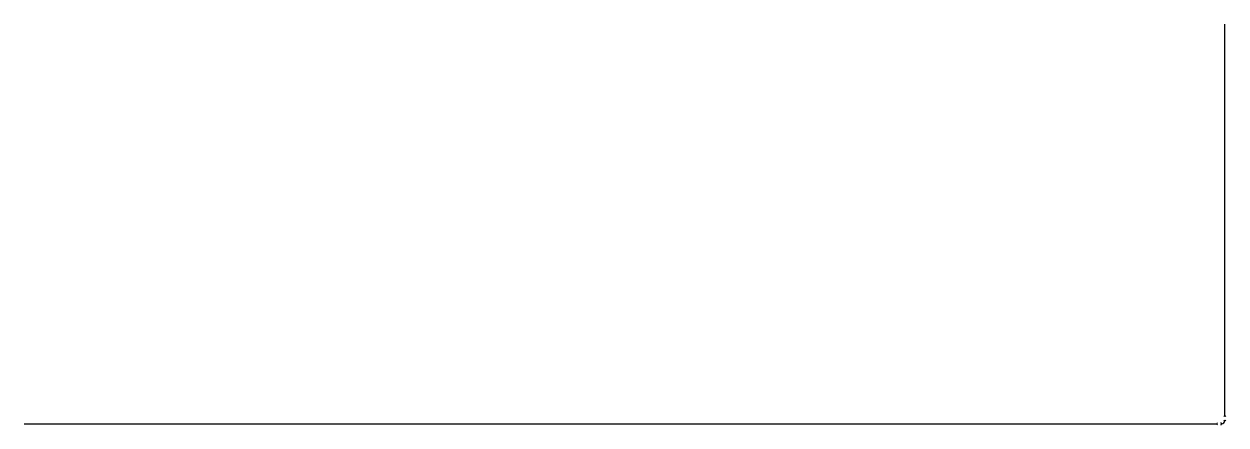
# Model space of a CAD drawing. Units: millimetres at full size, sheet at 1:100. Extents: x -15551 to 2834, y -3507 to 2633.
import ezdxf

# ---------------------------------------------------------------- set-up
doc = ezdxf.new("R2010")
doc.units = ezdxf.units.MM
doc.header["$LTSCALE"] = 100
doc.layers.add('0-0', color=7, linetype='Continuous')

msp = doc.modelspace()

# ---------------------------------------------------------------- linework, layer by layer
at = {"layer": '0-0'}
for p, q in [((2816.3, -3369.8), (2816.3, 2632.7)), ((-15551, -3489.8), (2696.3, -3489.8))]:
    msp.add_line(p, q, dxfattribs=at)
for centre, radius, start, end in [((2716.3, -3489.8), 20, 120, 240), ((2746.3, -3489.8), 20, 300, 60), ((2766.3, -3439.8), 50, 270, 0), ((2816.3, -3419.8), 20, 210, 330), ((2816.3, -3389.8), 20, 30, 140)]:
    msp.add_arc(centre, radius, start, end, dxfattribs=at)

doc.saveas('drawing.dxf')
